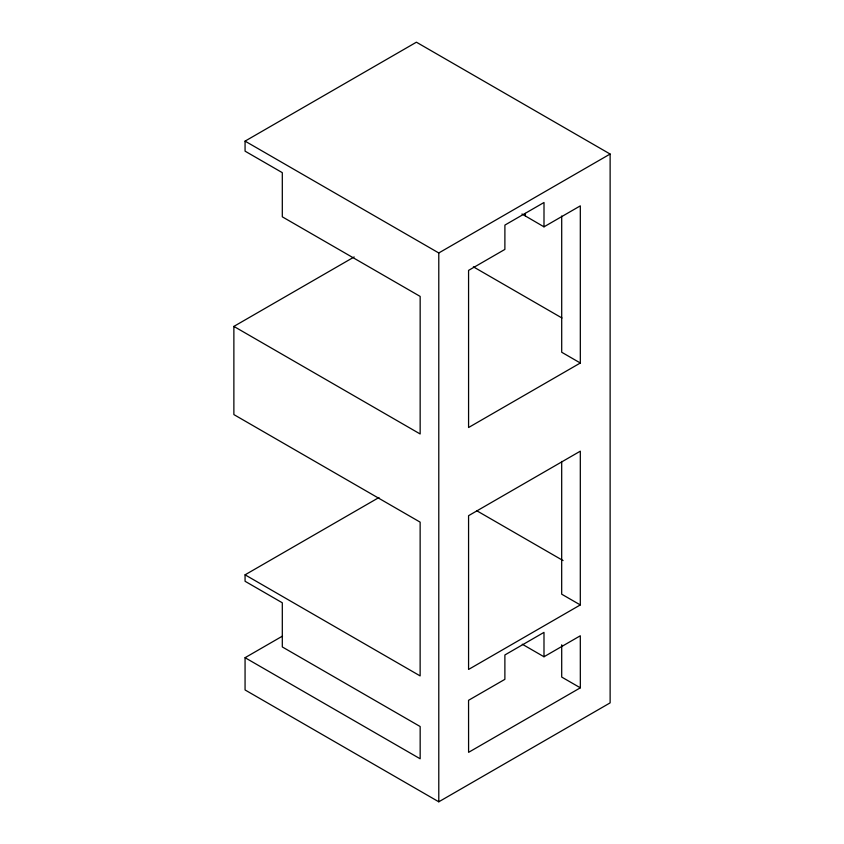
<?xml version="1.0" encoding="UTF-8"?>
<svg xmlns="http://www.w3.org/2000/svg" width="844" height="844" viewBox="0 0 844 844"><rect width="100%" height="100%" fill="white"/><g stroke="black" fill="none" stroke-linecap="round" stroke-linejoin="round"><path stroke-width="1.27" d="M233.872 326.406L233.872 414.583L420.143 522.141L420.133 675.907L245.066 574.827L245.066 581.273L282.307 602.785L282.307 646.947L420.164 726.526L420.164 758.788L245.066 657.698L245.066 689.959L438.785 801.8L610.128 702.873L610.128 154.041L416.408 42.2L245.066 141.127L245.066 151.16L282.307 172.661L282.307 216.824L420.164 296.413L420.154 433.974L233.872 326.406L354.153 256.966M543.99 226.836L544.011 202.497L504.902 225.084L504.881 249.413L468.568 270.386L468.578 427.518L580.324 363.004L580.313 205.862L543.99 226.836L521.972 213.996M561.693 461.446L561.682 594.187L580.303 604.926L580.313 451.171L468.568 515.684L468.568 669.45L580.303 604.926M561.703 216.001L561.703 352.254L580.324 363.004M245.066 141.127L438.785 252.968L610.128 154.041M245.066 574.827L378.967 497.517M245.066 657.698L282.508 636.081M543.99 656.759L580.303 635.785L580.334 687.818L468.589 752.342L468.557 700.298L504.881 679.336L504.881 654.965L543.99 632.378L543.99 656.759L522.288 644.225M473.368 266.831L561.967 317.998M476.66 510.683L563.064 560.564M580.334 687.818L561.703 677.067L561.703 644.805M525.39 213.416L525.39 215.98M438.785 252.968L438.785 801.8"/></g></svg>
